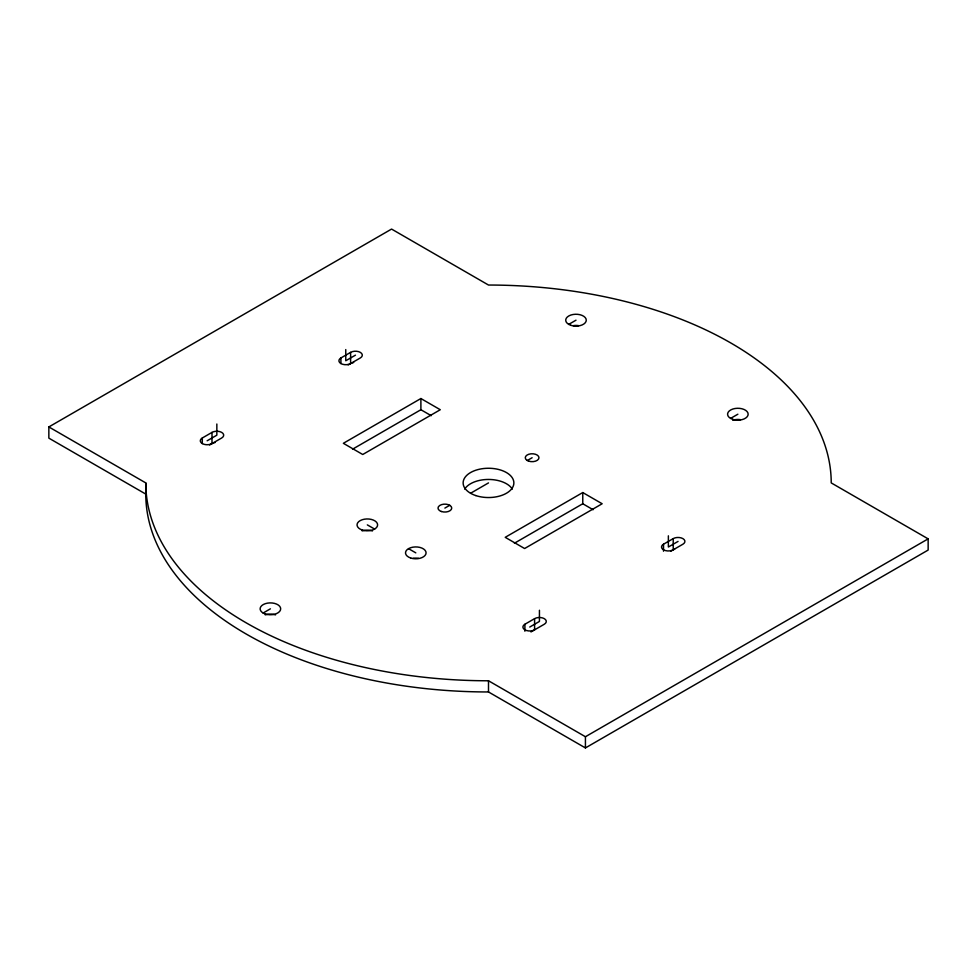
<?xml version="1.0" encoding="UTF-8"?>
<svg xmlns="http://www.w3.org/2000/svg" width="977" height="977" viewBox="0 0 977 977"><rect width="100%" height="100%" fill="white"/><g stroke="black" fill="none" stroke-linecap="round" stroke-linejoin="round"><path stroke-width="1.47" d="M48.85 426.937L391.569 229.07L488.5 285.04A342.719 197.867 0 0 1 831.219 482.907L928.15 538.864L928.15 550.063L585.431 747.93L488.5 691.96A342.719 197.867 0 0 1 145.781 494.093L48.85 438.136L48.85 426.937L145.781 482.907A342.719 197.867 0 0 0 488.5 680.774L585.431 736.731L928.15 538.864M215.062 442.569A6.851 3.957 0 0 0 211.997 443.582A6.851 3.957 0 0 1 202.3 443.582A6.851 3.957 0 0 1 202.3 437.989L211.997 432.396A6.851 3.957 0 0 1 221.694 432.396A6.851 3.957 0 0 1 221.694 437.989L209.566 444.987M353.686 362.54A6.851 3.957 0 0 0 350.609 363.554A6.851 3.957 0 0 1 340.912 363.554A6.851 3.957 0 0 1 340.912 357.961L350.609 352.367A6.851 3.957 0 0 1 360.305 352.367A6.851 3.957 0 0 1 360.305 357.961L348.191 364.958M207.148 440.786L216.845 435.192L216.845 424.006M355.457 355.164L345.76 360.757L345.76 349.571M420.892 398.531L343.354 443.302L362.736 454.5L440.285 409.729L420.892 398.531L420.892 409.729L352.55 449.188M568.724 324.376L575.99 320.187M263.131 613.019L270.397 608.83M444.877 508.089L449.725 505.292M470.572 493.263L488.5 482.907M527.275 460.521L532.123 457.724M582.768 492.555L505.219 537.326L524.612 548.524L602.162 503.753L582.768 492.555L582.768 503.753L514.427 543.212M730.588 418.4L737.867 414.211M524.905 631.24L524.905 624.242L534.59 618.649A6.851 3.957 0 0 1 544.287 618.649A6.851 3.957 0 0 1 544.287 624.242L530.963 631.936M663.517 551.211L663.517 544.213L673.214 538.62A6.851 3.957 0 0 1 682.911 538.62A6.851 3.957 0 0 1 682.911 544.213L670.784 551.211M529.754 627.039L539.438 621.445L539.438 610.259M678.062 541.417L668.366 547.01L668.366 535.823M420.892 409.729L431.236 415.689M582.768 503.753L593.112 509.725M367.328 524.881L374.606 529.07M408.533 548.659L415.799 552.86M673.214 538.62L673.214 549.807A6.851 3.957 0 0 1 663.517 549.807A6.851 3.957 0 0 1 663.517 544.213M585.431 736.731L585.431 747.93M534.59 618.649L534.59 629.835A6.851 3.957 0 0 1 524.905 629.835A6.851 3.957 0 0 1 524.905 624.242M488.5 680.774L488.5 691.96M350.609 352.367L350.609 363.554M340.912 357.961L340.912 363.554M211.997 432.396L211.997 443.582M202.3 437.989L202.3 443.582M145.781 482.907L145.781 494.093M464.661 489.086A25.365 14.643 0 0 1 488.5 479.451A25.365 14.643 0 0 1 512.339 489.086M673.214 549.807A6.851 3.957 0 0 1 674.631 549.184M573.328 325.646A10.283 5.935 0 0 1 578.653 325.646M732.726 420.257A10.283 5.935 0 0 1 740.529 419.67M265.255 614.875A10.283 5.935 0 0 1 275.538 614.875M362.186 530.926A10.283 5.935 0 0 1 372.469 530.926M413.137 558.319A10.283 5.935 0 0 1 418.461 558.319M475.823 495.583A25.365 14.643 0 0 0 513.865 482.907A25.365 14.643 0 0 0 475.823 470.218A25.365 14.643 0 0 0 475.823 495.583M570.849 325.317A10.283 5.935 0 0 0 586.273 320.187A10.283 5.935 0 0 0 570.849 315.046A10.283 5.935 0 0 0 570.849 325.317M732.726 419.353A10.283 5.935 0 0 0 748.15 414.211A10.283 5.935 0 0 0 732.726 409.07A10.283 5.935 0 0 0 732.726 419.353M410.658 558.001A10.283 5.935 0 0 0 426.082 552.86A10.283 5.935 0 0 0 410.658 547.718A10.283 5.935 0 0 0 410.658 558.001M362.186 530.022A10.283 5.935 0 0 0 377.61 524.881A10.283 5.935 0 0 0 362.186 519.74A10.283 5.935 0 0 0 362.186 530.022M265.255 613.959A10.283 5.935 0 0 0 280.68 608.83A10.283 5.935 0 0 0 265.255 603.688A10.283 5.935 0 0 0 265.255 613.959M441.457 511.521A6.851 3.957 0 0 0 451.728 508.089A6.851 3.957 0 0 0 441.457 504.657A6.851 3.957 0 0 0 441.457 511.521M528.691 461.144A6.851 3.957 0 0 0 538.974 457.724A6.851 3.957 0 0 0 528.691 454.293A6.851 3.957 0 0 0 528.691 461.144"/></g></svg>
